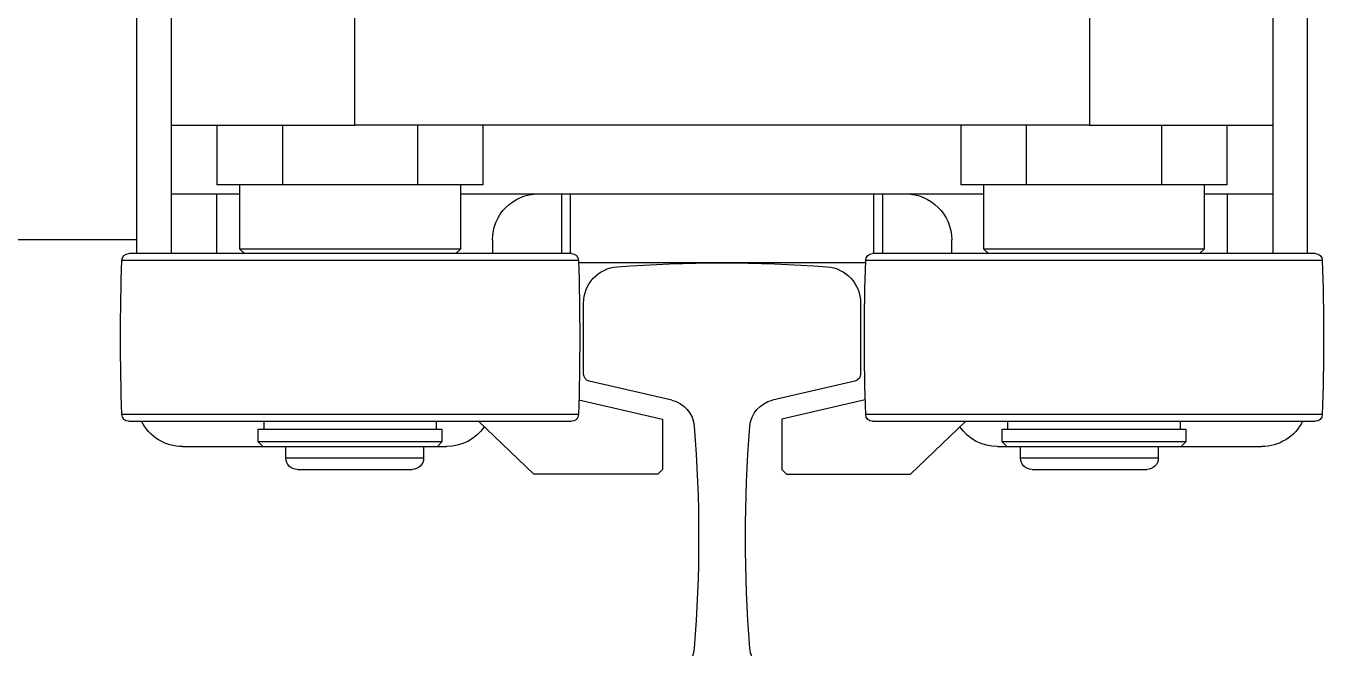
# Model space of a CAD drawing. Header units: millimetres. Extents: x 6622 to 532820, y 3370 to 359312.
# Drawn here: x 462998.4 to 463281.1, y 346403.8 to 346539.2 of the extents above; entities that cross this region are included whole.
import ezdxf

# ---------------------------------------------------------------- set-up
doc = ezdxf.new("R2010")
doc.units = ezdxf.units.MM

# ---------------------------------------------------------------- blocks, each defined once
blk = doc.blocks.new('A$C3E973D8C')
at = {"color": 2, "linetype": 'Continuous', "lineweight": 25}
for p, q in [((1722.5, 241.55), (1722.5, 294.55)), ((1730, 269.55), (1730, 294.55)), ((1770, 294.55), (1770, 269.55)), ((1930, 269.55), (1930, 294.55)), ((1970, 294.55), (1970, 269.55)), ((1977.5, 294.55), (1977.5, 241.55)), ((1730, 254.55), (1730, 269.55)), ((1770, 269.55), (1730, 269.55)), ((1740, 256.55), (1740, 269.55)), ((1754.33, 269.55), (1754.33, 256.55)), ((1770, 269.55), (1930, 269.55)), ((1783.67, 256.55), (1783.67, 269.55)), ((1798, 269.55), (1798, 256.55)), ((1902, 256.55), (1902, 269.55)), ((1916.33, 269.55), (1916.33, 256.55)), ((1970, 269.55), (1930, 269.55)), ((1945.67, 256.55), (1945.67, 269.55)), ((1960, 269.55), (1960, 256.55)), ((1970, 269.55), (1970, 254.55)), ((1745, 254.55), (1730, 254.55)), ((1730, 241.55), (1730, 254.55)), ((1740, 256.55), (1754.33, 256.55)), ((1740, 254.55), (1740, 241.55)), ((1745, 256.55), (1745, 242.55)), ((1754.33, 256.55), (1783.67, 256.55)), ((1783.67, 256.55), (1798, 256.55)), ((1793, 242.55), (1793, 256.55)), ((1907, 254.55), (1793, 254.55)), ((1815, 241.55), (1815, 254.55)), ((1817, 254.55), (1817, 241.55)), ((1883, 241.55), (1883, 254.55)), ((1885, 254.55), (1885, 241.55)), ((1902, 256.55), (1916.33, 256.55)), ((1907, 256.55), (1907, 242.55)), ((1916.33, 256.55), (1945.67, 256.55)), ((1945.67, 256.55), (1960, 256.55)), ((1955, 242.55), (1955, 256.55)), ((1970, 254.55), (1955, 254.55)), ((1960, 241.55), (1960, 254.55)), ((1970, 254.55), (1970, 241.55)), ((1800, 241.55), (1800, 244.55)), ((1900, 244.55), (1900, 241.55)), ((1977.5, 244.55), (2063.72, 244.55)), ((1720.78, 241.55), (1817.22, 241.55)), ((1745, 242.55), (1746, 241.55)), ((1745, 242.55), (1793, 242.55)), ((1792, 241.55), (1793, 242.55)), ((1882.78, 241.55), (1979.22, 241.55)), ((1907, 242.55), (1908, 241.55)), ((1907, 242.55), (1955, 242.55)), ((1954, 241.55), (1955, 242.55)), ((1818.72, 240.1), (1719.28, 240.1)), ((1818.74, 239.55), (1881.26, 239.55)), ((1980.72, 240.1), (1881.28, 240.1)), ((1819.83, 230.78), (1819.83, 215.34)), ((1880.16, 215.34), (1880.16, 230.78)), ((1821.07, 213.79), (1839.04, 209.64)), ((1860.96, 209.64), (1878.93, 213.79)), ((1818.82, 209.75), (1837, 205.55)), ((1881.18, 209.75), (1863, 205.55)), ((1719.28, 206.5), (1769, 206.5)), ((1769, 206.5), (1818.72, 206.5)), ((1881.28, 206.5), (1931, 206.5)), ((1931, 206.5), (1980.72, 206.5)), ((1769, 205.05), (1720.78, 205.05)), ((1750.25, 205.05), (1750.25, 203.35)), ((1817.22, 205.05), (1769, 205.05)), ((1787.75, 203.35), (1787.75, 205.05)), ((1809, 193.55), (1796.95, 205.05)), ((1837, 205.55), (1837, 194.55)), ((1863, 205.55), (1863, 194.55)), ((1931, 205.05), (1882.78, 205.05)), ((1891, 193.55), (1903.05, 205.05)), ((1912.25, 205.05), (1912.25, 203.35)), ((1979.22, 205.05), (1931, 205.05)), ((1949.75, 203.35), (1949.75, 205.05)), ((1749, 203.35), (1749, 200.55)), ((1789, 203.35), (1749, 203.35)), ((1789, 200.55), (1789, 203.35)), ((1911, 203.35), (1911, 200.55)), ((1951, 203.35), (1911, 203.35)), ((1951, 200.55), (1951, 203.35)), ((1750, 199.55), (1732.5, 199.55)), ((1749, 200.55), (1750, 199.55)), ((1749, 200.55), (1789, 200.55)), ((1788, 199.55), (1750, 199.55)), ((1755, 199.55), (1755, 197.05)), ((1785, 197.05), (1785, 199.55)), ((1788, 199.55), (1789, 200.55)), ((1790, 199.55), (1788, 199.55)), ((1912, 199.55), (1910, 199.55)), ((1911, 200.55), (1912, 199.55)), ((1911, 200.55), (1951, 200.55)), ((1950, 199.55), (1912, 199.55)), ((1915, 199.55), (1915, 197.05)), ((1945, 197.05), (1945, 199.55)), ((1950, 199.55), (1951, 200.55)), ((1967.5, 199.55), (1950, 199.55)), ((1755, 197.05), (1785, 197.05)), ((1915, 197.05), (1945, 197.05)), ((1782.5, 194.55), (1757.5, 194.55)), ((1836, 193.55), (1809, 193.55)), ((1836, 193.55), (1837, 194.55)), ((1863, 194.55), (1864, 193.55)), ((1864, 193.55), (1891, 193.55)), ((1942.5, 194.55), (1917.5, 194.55))]:
    blk.add_line(p, q, dxfattribs=at)
for centre, radius, start, end in [((1810, 244.55), 10, 90, 180), ((1890, 244.55), 10, 0, 90), ((1720.78, 240.05), 1.5, 90, 178.0745), ((1817.22, 240.05), 1.5, 1.9255, 90), ((1882.78, 240.05), 1.5, 90, 178.0745), ((1979.22, 240.05), 1.5, 1.9255, 90), ((2219, 223.3), 500, 178.0745, 181.9255), ((1319, 223.3), 500, 358.0745, 1.9255), ((1827.77, 230.78), 7.94, 94.2936, 180), ((1850, -65.25), 304.8, 85.7064, 94.2936), ((1872.22, 230.78), 7.94, 0, 85.7064), ((2381, 223.3), 500, 178.0745, 181.9255), ((1481, 223.3), 500, 358.0745, 1.9255), ((1821.42, 215.34), 1.59, 180, 257), ((1878.57, 215.34), 1.59, 283, 0), ((1837.61, 203.45), 6.35, 4.5414, 77), ((1862.39, 203.45), 6.35, 103, 175.4586), ((1720.78, 206.55), 1.5, 181.9255, 270), ((1817.22, 206.55), 1.5, 270, 358.0745), ((1882.78, 206.55), 1.5, 181.9255, 270), ((1979.22, 206.55), 1.5, 270, 358.0745), ((1732.5, 209.55), 10, 206.7437, 270), ((1790, 209.55), 10, 270, 325.2221), ((1540.1, 179.82), 304.8, 355.4606, 4.5414), ((2159.9, 179.82), 304.8, 175.4586, 184.5394), ((1910, 209.55), 10, 214.7779, 270), ((1967.5, 209.55), 10, 270, 333.2563), ((1757.5, 197.05), 2.5, 180, 270), ((1782.5, 197.05), 2.5, 270, 0), ((1917.5, 197.05), 2.5, 180, 270), ((1942.5, 197.05), 2.5, 270, 0), ((1837.61, 156.2), 6.35, 283, 355.4606), ((1862.39, 156.2), 6.35, 184.5394, 257)]:
    blk.add_arc(centre, radius, start, end, dxfattribs=at)

msp = doc.modelspace()

# ---------------------------------------------------------------- block references
at = {"extrusion": (0, 0, -1), "zscale": -1}
msp.add_blockref('A$C3E973D8C', (-465000, 346248.121), dxfattribs=at)

doc.saveas('drawing.dxf')
